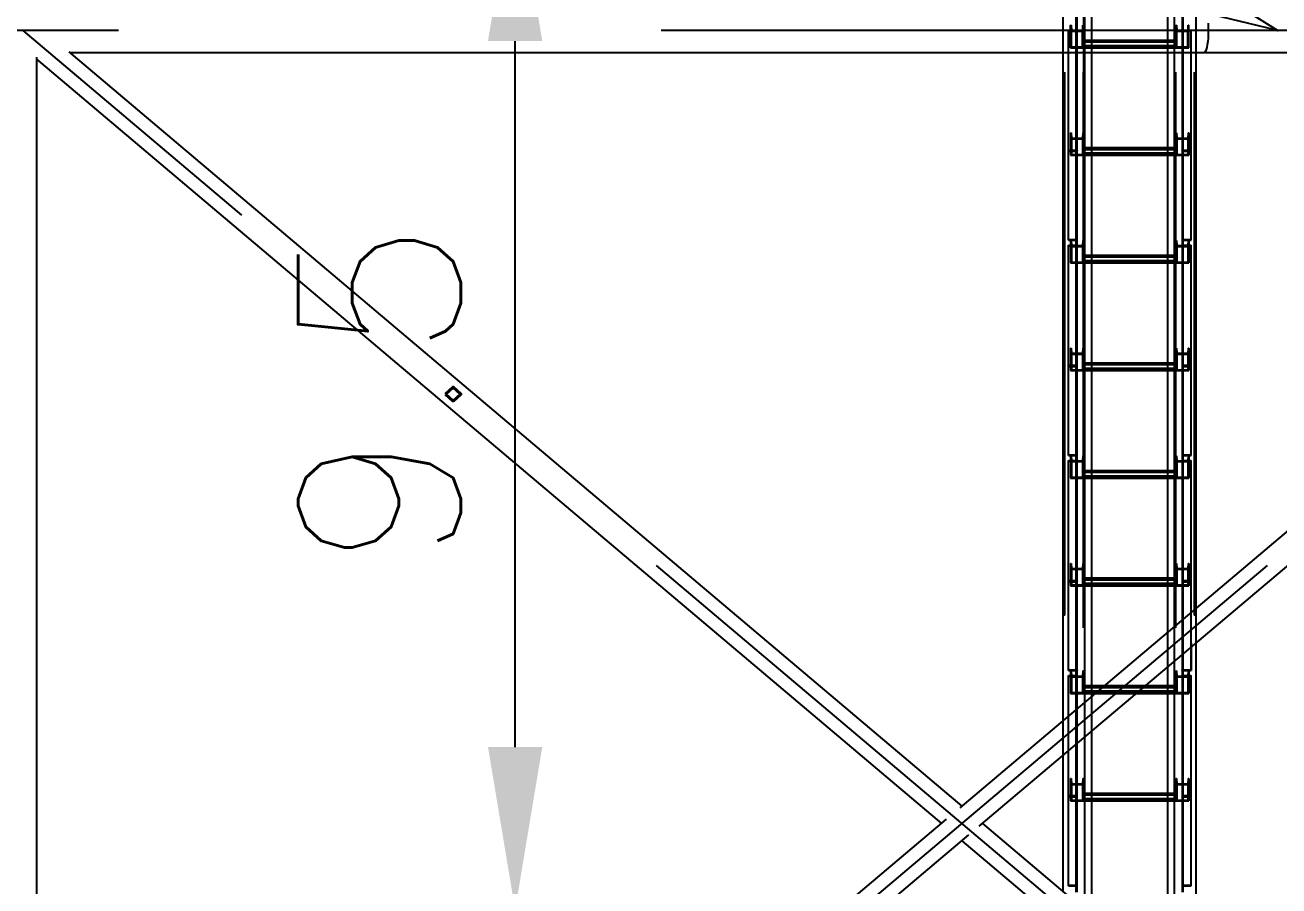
# Model space of a CAD drawing. Header units: millimetres. Extents: x 150209.93 to 150215.05, y 136675.65 to 136679.93.
# Drawn here: x 150213.9636 to 150214.1946, y 136678.9314 to 136679.0899 of the extents above; entities that cross this region are included whole.
import ezdxf

# ---------------------------------------------------------------- set-up
doc = ezdxf.new("R2010")
doc.units = ezdxf.units.MM
doc.header["$LTSCALE"] = 0.25
for name, pattern in [('CENTER', [50.8, 31.75, -6.35, 6.35, -6.35]), ('XKITLINE00', [0]), ('XKITLINE02', [4, 2, -2]), ('XKITLINE03', [6, 3, -1, 1, -1])]:
    doc.linetypes.add(name, pattern=pattern)
doc.styles.add('ROMANS', font='romans.shx')
doc.dimstyles.new('MD300', dxfattribs={"dimtxt": 2.5, "dimasz": 2.5, "dimexe": 1, "dimexo": 1, "dimgap": 0.5, "dimtad": 1, "dimdec": 1, "dimlfac": 50, "dimrnd": 0.5, "dimdsep": 46, "dimtxsty": 'ROMANS', "dimcen": 1, "dimclrd": 146, "dimclre": 146, "dimclrt": 30, "dimadec": 1, "dimazin": 2, "dimtfac": 1, "dimtdec": 1, "dimtmove": 0, "dimatfit": 1, "dimfxl": 1, "dimtolj": 1, "dimtzin": 0, "dimlwd": -1, "dimlwe": -1, "dimarcsym": 0})

# ---------------------------------------------------------------- blocks, each defined once
blk = doc.blocks.new('çatıı')
at = {"color": 8, "linetype": 'CENTER'}
for p, q in [((26040.9, 17470.3), (26329.5, 17290.3)), ((26329.5, 17290.3), (25988.7, 17372.8)), ((26261.4, 17290.3), (24815.9, 17290.3)), ((26903.1, 15830.3), (25173.6, 17290.3)), ((25173.6, 15830.3), (26903.1, 17290.3)), ((27725.5, 17290.3), (26261.4, 17290.3))]:
    blk.add_line(p, q, dxfattribs=at)
at = {"color": 116, "linetype": 'XKITLINE02', "true_color": 0x136734}
for p, q in [((26150.4, 15740.3), (26150.4, 17383)), ((26151.2, 15740.5), (26151.2, 17382.8)), ((26157.9, 15744.4), (26157.9, 17383)), ((26227.9, 15800.2), (26227.9, 17383)), ((26234.5, 15740.5), (26234.5, 17382.8)), ((26235.4, 15740.3), (26235.4, 17383)), ((26132.5, 15751.3), (26132.5, 17377.5)), ((26133.1, 15752), (26133.1, 17378)), ((26143.6, 17289.5), (26143.6, 17377.2)), ((26144.4, 17289.5), (26144.4, 17377.9)), ((26150.3, 15752), (26150.3, 17378)), ((26150.8, 15751.3), (26150.8, 17377.5)), ((26234.9, 15751.3), (26234.9, 17377.5)), ((26235.4, 15752), (26235.4, 17378)), ((26241.4, 17289.5), (26241.4, 17377.9)), ((26252.7, 15752), (26252.7, 17378)), ((26253.2, 15751.3), (26253.2, 17377.5)), ((26227.9, 15742.9), (26227.9, 17366.5)), ((26234.1, 15801.7), (26234.1, 17362.6)), ((26131.7, 15760.8), (26131.7, 17344)), ((26157.9, 15742.9), (26157.9, 17337.7)), ((26150.4, 17329), (26150.4, 15740.3)), ((26151.2, 17328.8), (26151.2, 15740.5)), ((26227.9, 17270), (26227.9, 17320.7)), ((26234.1, 17270), (26234.1, 17319.2)), ((26254.1, 17270), (26254.1, 17314.4)), ((26131.7, 17270), (26131.7, 17310.6)), ((26151.7, 17270), (26151.7, 17310.6)), ((26157.9, 17270), (26157.9, 17310.6)), ((26242.2, 17289.5), (26242.2, 17306.8)), ((26136.4, 17179.7), (26136.4, 17290.7)), ((26136.4, 17290.7), (26143.6, 17290.7)), ((26136.4, 17290.2), (26144.4, 17290.2)), ((26138.4, 17279.9), (26138.4, 17295.1)), ((26138.4, 17295.1), (26139.1, 17295.1)), ((26138.4, 17293.8), (26138.4, 17289.7)), ((26138.4, 17274.5), (26138.4, 17289.7)), ((26138.4, 17289.7), (26150.4, 17289.7)), ((26139.1, 17279.9), (26139.1, 17295.1)), ((26139.1, 17295.1), (26139.4, 17290.4)), ((26139.4, 17275.2), (26139.4, 17290.4)), ((26139.4, 17290.4), (26149.3, 17290.4)), ((26143.6, 17180.2), (26143.6, 17295.2)), ((26143.6, 17295.2), (26144.4, 17295.2)), ((26144.4, 17179.7), (26144.4, 17295.2)), ((26149.7, 17295.1), (26149.3, 17290.4)), ((26149.3, 17275.2), (26149.3, 17290.4)), ((26149.7, 17279.9), (26149.7, 17295.1)), ((26149.7, 17295.1), (26150.4, 17295.1)), ((26150.4, 17279.9), (26150.4, 17295.1)), ((26150.4, 17293.8), (26150.4, 17289.7)), ((26150.4, 17274.5), (26150.4, 17289.7)), ((26235.4, 17286.7), (26235.4, 17295.1)), ((26235.4, 17295.1), (26236, 17295.1)), ((26235.4, 17277.2), (26235.4, 17293.8)), ((26235.4, 17289.7), (26247.4, 17289.7)), ((26236, 17295.1), (26236.4, 17290.4)), ((26236, 17279.9), (26236, 17295.1)), ((26236.4, 17290.4), (26246.3, 17290.4)), ((26236.4, 17275.2), (26236.4, 17290.4)), ((26241.4, 17179.7), (26241.4, 17295.2)), ((26241.4, 17295.2), (26242.2, 17295.2)), ((26241.4, 17290.2), (26249.4, 17290.2)), ((26242.2, 17180.2), (26242.2, 17295.2)), ((26242.2, 17290.7), (26249.4, 17290.7)), ((26246.7, 17295.1), (26246.3, 17290.4)), ((26246.3, 17275.2), (26246.3, 17290.4)), ((26246.7, 17295.1), (26247.4, 17295.1)), ((26246.7, 17279.9), (26246.7, 17295.1)), ((26247.4, 17286.7), (26247.4, 17295.1)), ((26247.4, 17277.2), (26247.4, 17293.8)), ((26249.4, 17179.7), (26249.4, 17290.7)), ((26138.4, 17279.9), (26139.1, 17279.9)), ((26138.4, 17274.5), (26138.4, 17279.9)), ((26139.4, 17275.2), (26139.1, 17279.9)), ((26143.6, 17289.5), (26144.4, 17289.5)), ((26149.3, 17275.2), (26149.7, 17279.9)), ((26149.7, 17279.9), (26150.4, 17279.9)), ((26150.4, 17274.5), (26150.4, 17281.5)), ((26150.4, 17281.5), (26235.4, 17281.5)), ((26150.4, 17281.5), (26235.4, 17281.5)), ((26150.4, 17280), (26235.4, 17280)), ((26150.4, 17279.9), (26235.4, 17279.9)), ((26150.4, 17274.5), (26150.4, 17279.9)), ((26235.4, 17274.5), (26235.4, 17286.7)), ((26235.4, 17274.5), (26235.4, 17281.5)), ((26235.4, 17279.9), (26236, 17279.9)), ((26236.4, 17275.2), (26236, 17279.9)), ((26241.4, 17289.5), (26242.2, 17289.5)), ((26241.4, 17286.7), (26241.4, 17179.7)), ((26246.3, 17275.2), (26246.7, 17279.9)), ((26246.7, 17279.9), (26247.4, 17279.9)), ((26247.4, 17274.5), (26247.4, 17286.7)), ((26138.4, 17274.5), (26150.4, 17274.5)), ((26139.4, 17275.2), (26149.3, 17275.2)), ((26150.4, 17276.6), (26235.4, 17276.6)), ((26150.4, 17276.1), (26235.4, 17276.1)), ((26150.4, 17275.3), (26235.4, 17275.3)), ((26150.4, 17274.5), (26235.4, 17274.5)), ((26235.4, 17274.5), (26247.4, 17274.5)), ((26236.4, 17275.2), (26246.3, 17275.2)), ((26138.4, 17196), (26138.4, 17180.8)), ((26138.4, 17196), (26139.1, 17196)), ((26138.4, 17196), (26138.4, 17190.6)), ((26138.4, 17190.6), (26138.4, 17175.4)), ((26138.4, 17190.6), (26150.4, 17190.6)), ((26139.1, 17196), (26139.1, 17180.8)), ((26139.1, 17196), (26139.4, 17191.3)), ((26139.4, 17191.3), (26139.4, 17176.1)), ((26139.4, 17191.3), (26149.3, 17191.3)), ((26149.7, 17196), (26149.3, 17191.3)), ((26149.3, 17191.3), (26149.3, 17176.1)), ((26149.7, 17196), (26149.7, 17180.8)), ((26149.7, 17196), (26150.4, 17196)), ((26150.4, 17196), (26150.4, 17180.8)), ((26150.4, 17196), (26150.4, 17190.6)), ((26150.4, 17190.6), (26150.4, 17175.4)), ((26235.4, 17196), (26235.4, 17190.6)), ((26235.4, 17196), (26236, 17196)), ((26235.4, 17196), (26235.4, 17180.8)), ((26235.4, 17190.6), (26247.4, 17190.6)), ((26235.4, 17190.6), (26235.4, 17175.4)), ((26236, 17196), (26236.4, 17191.3)), ((26236, 17196), (26236, 17180.8)), ((26236.4, 17191.3), (26246.3, 17191.3)), ((26236.4, 17191.3), (26236.4, 17176.1)), ((26246.7, 17196), (26246.3, 17191.3)), ((26246.3, 17191.3), (26246.3, 17176.1)), ((26246.7, 17196), (26247.4, 17196)), ((26246.7, 17196), (26246.7, 17180.8)), ((26247.4, 17196), (26247.4, 17190.6)), ((26247.4, 17196), (26247.4, 17180.8)), ((26247.4, 17190.6), (26247.4, 17175.4)), ((26136.4, 17180.2), (26143.6, 17180.2)), ((26136.4, 17179.7), (26144.4, 17179.7)), ((26136.4, 17097.2), (26136.4, 17179.7)), ((26136.4, 17179.7), (26144.4, 17179.7)), ((26136.4, 17179.1), (26143.6, 17179.1)), ((26138.4, 17180.8), (26139.1, 17180.8)), ((26138.4, 17180.8), (26138.4, 17175.4)), ((26138.4, 17175.4), (26150.4, 17175.4)), ((26139.1, 17180.8), (26139.4, 17176.1)), ((26139.4, 17176.1), (26149.3, 17176.1)), ((26143.6, 17184.7), (26144.4, 17184.7)), ((26143.6, 17091.3), (26143.6, 17179.1)), ((26144.4, 17091.3), (26144.4, 17179.7)), ((26149.7, 17180.8), (26149.3, 17176.1)), ((26149.7, 17180.8), (26150.4, 17180.8)), ((26150.4, 17175.4), (26150.4, 17182.5)), ((26150.4, 17182.5), (26157.9, 17182.5)), ((26150.4, 17182.4), (26235.4, 17182.4)), ((26150.4, 17180.9), (26235.4, 17180.9)), ((26150.4, 17180.8), (26235.4, 17180.8)), ((26150.4, 17180.8), (26150.4, 17175.4)), ((26150.4, 17177.6), (26235.4, 17177.6)), ((26150.4, 17177), (26157.9, 17177)), ((26150.4, 17176.2), (26235.4, 17176.2)), ((26150.4, 17175.4), (26157.9, 17175.4)), ((26227.9, 17182.5), (26235.4, 17182.5)), ((26227.9, 17177), (26235.4, 17177)), ((26227.9, 17175.4), (26235.4, 17175.4)), ((26235.4, 17175.4), (26235.4, 17182.5)), ((26235.4, 17180.8), (26235.4, 17175.4)), ((26235.4, 17180.8), (26236, 17180.8)), ((26235.4, 17175.4), (26247.4, 17175.4)), ((26236, 17180.8), (26236.4, 17176.1)), ((26236.4, 17176.1), (26246.3, 17176.1)), ((26241.4, 17184.7), (26242.2, 17184.7)), ((26241.4, 17091.3), (26241.4, 17179.7)), ((26241.4, 17179.7), (26249.4, 17179.7)), ((26241.4, 17179.7), (26249.4, 17179.7)), ((26242.2, 17180.2), (26249.4, 17180.2)), ((26242.2, 17091.3), (26242.2, 17179.1)), ((26242.2, 17179.1), (26249.4, 17179.1)), ((26246.7, 17180.8), (26246.3, 17176.1)), ((26246.7, 17180.8), (26247.4, 17180.8)), ((26247.4, 17180.8), (26247.4, 17175.4)), ((26249.4, 17097.2), (26249.4, 17179.7)), ((26143.6, 17173.2), (26144.4, 17173.2)), ((26241.4, 17173.2), (26242.2, 17173.2)), ((26136.4, 17097.8), (26144.4, 17097.8)), ((26136.4, 17097.2), (26143.6, 17097.2)), ((26138.4, 17097), (26138.4, 17081.8)), ((26138.4, 17097), (26139.1, 17097)), ((26138.4, 17097), (26138.4, 17091.5)), ((26139.1, 17097), (26139.1, 17081.8)), ((26139.1, 17097), (26139.4, 17092.2)), ((26143.6, 16982.1), (26143.6, 17097.1)), ((26143.6, 17097.1), (26144.4, 17097.1)), ((26144.4, 16981.6), (26144.4, 17097.1)), ((26149.7, 17097), (26149.3, 17092.2)), ((26149.7, 17097), (26149.7, 17081.8)), ((26149.7, 17097), (26150.4, 17097)), ((26150.4, 17097), (26150.4, 17081.8)), ((26150.4, 17097), (26150.4, 17091.5)), ((26235.4, 17097), (26235.4, 17091.5)), ((26235.4, 17097), (26236, 17097)), ((26235.4, 17097), (26235.4, 17081.8)), ((26236, 17097), (26236.4, 17092.2)), ((26236, 17097), (26236, 17081.8)), ((26241.4, 17097.8), (26249.4, 17097.8)), ((26241.4, 16981.6), (26241.4, 17097.1)), ((26241.4, 17097.1), (26242.2, 17097.1)), ((26242.2, 17097.2), (26249.4, 17097.2)), ((26242.2, 16982.1), (26242.2, 17097.1)), ((26246.7, 17097), (26246.3, 17092.2)), ((26246.7, 17097), (26247.4, 17097)), ((26246.7, 17097), (26246.7, 17081.8)), ((26247.4, 17097), (26247.4, 17091.5)), ((26247.4, 17097), (26247.4, 17081.8)), ((26136.4, 16981.6), (26136.4, 17092.6)), ((26136.4, 17092.6), (26143.6, 17092.6)), ((26136.4, 17092.1), (26144.4, 17092.1)), ((26138.4, 17091.5), (26138.4, 17076.3)), ((26138.4, 17091.5), (26150.4, 17091.5)), ((26138.4, 17081.8), (26139.1, 17081.8)), ((26138.4, 17081.8), (26138.4, 17076.3)), ((26139.1, 17081.8), (26139.4, 17077)), ((26139.4, 17092.2), (26139.4, 17077)), ((26139.4, 17092.2), (26149.3, 17092.2)), ((26143.6, 17091.3), (26144.4, 17091.3)), ((26149.3, 17092.2), (26149.3, 17077)), ((26149.7, 17081.8), (26149.3, 17077)), ((26149.7, 17081.8), (26150.4, 17081.8)), ((26150.4, 17091.5), (26150.4, 17076.3)), ((26150.4, 17076.3), (26150.4, 17083.4)), ((26150.4, 17083.4), (26157.9, 17083.4)), ((26150.4, 17083.3), (26235.4, 17083.3)), ((26150.4, 17081.9), (26235.4, 17081.9)), ((26150.4, 17081.8), (26235.4, 17081.8)), ((26150.4, 17081.8), (26150.4, 17076.3)), ((26227.9, 17083.4), (26235.4, 17083.4)), ((26235.4, 17091.5), (26247.4, 17091.5)), ((26235.4, 17091.5), (26235.4, 17076.3)), ((26235.4, 17076.3), (26235.4, 17083.4)), ((26235.4, 17081.8), (26235.4, 17076.3)), ((26235.4, 17081.8), (26236, 17081.8)), ((26236, 17081.8), (26236.4, 17077)), ((26236.4, 17092.2), (26246.3, 17092.2)), ((26236.4, 17092.2), (26236.4, 17077)), ((26241.4, 17092.1), (26249.4, 17092.1)), ((26241.4, 17091.3), (26242.2, 17091.3)), ((26242.2, 17092.6), (26249.4, 17092.6)), ((26246.3, 17092.2), (26246.3, 17077)), ((26246.7, 17081.8), (26246.3, 17077)), ((26246.7, 17081.8), (26247.4, 17081.8)), ((26247.4, 17091.5), (26247.4, 17076.3)), ((26247.4, 17081.8), (26247.4, 17076.3)), ((26249.4, 16981.6), (26249.4, 17092.6)), ((26138.4, 17076.3), (26150.4, 17076.3)), ((26139.4, 17077), (26149.3, 17077)), ((26150.4, 17078.5), (26235.4, 17078.5)), ((26150.4, 17077.9), (26157.9, 17077.9)), ((26150.4, 17077.2), (26235.4, 17077.2)), ((26150.4, 17076.3), (26157.9, 17076.3)), ((26227.9, 17077.9), (26235.4, 17077.9)), ((26227.9, 17076.3), (26235.4, 17076.3)), ((26235.4, 17076.3), (26247.4, 17076.3)), ((26236.4, 17077), (26246.3, 17077)), ((26138.4, 16997.9), (26138.4, 16982.7)), ((26138.4, 16997.9), (26139.1, 16997.9)), ((26138.4, 16997.9), (26138.4, 16992.4)), ((26138.4, 16992.4), (26138.4, 16977.2)), ((26138.4, 16992.4), (26150.4, 16992.4)), ((26139.1, 16997.9), (26139.1, 16982.7)), ((26139.1, 16997.9), (26139.4, 16993.1)), ((26139.4, 16993.1), (26139.4, 16977.9)), ((26139.4, 16993.1), (26149.3, 16993.1)), ((26149.7, 16997.9), (26149.3, 16993.1)), ((26149.3, 16993.1), (26149.3, 16977.9)), ((26149.7, 16997.9), (26149.7, 16982.7)), ((26149.7, 16997.9), (26150.4, 16997.9)), ((26150.4, 16997.9), (26150.4, 16982.7)), ((26150.4, 16997.9), (26150.4, 16992.4)), ((26150.4, 16992.4), (26150.4, 16977.2)), ((26235.4, 16997.9), (26235.4, 16992.4)), ((26235.4, 16997.9), (26236, 16997.9)), ((26235.4, 16997.9), (26235.4, 16982.7)), ((26235.4, 16992.4), (26247.4, 16992.4)), ((26235.4, 16992.4), (26235.4, 16977.2)), ((26236, 16997.9), (26236.4, 16993.1)), ((26236, 16997.9), (26236, 16982.7)), ((26236.4, 16993.1), (26246.3, 16993.1)), ((26236.4, 16993.1), (26236.4, 16977.9)), ((26246.7, 16997.9), (26246.3, 16993.1)), ((26246.3, 16993.1), (26246.3, 16977.9)), ((26246.7, 16997.9), (26247.4, 16997.9)), ((26246.7, 16997.9), (26246.7, 16982.7)), ((26247.4, 16997.9), (26247.4, 16992.4)), ((26247.4, 16997.9), (26247.4, 16982.7)), ((26247.4, 16992.4), (26247.4, 16977.2)), ((26136.4, 16982.1), (26143.6, 16982.1)), ((26136.4, 16899), (26136.4, 16981.6)), ((26136.4, 16981.6), (26144.4, 16981.6)), ((26136.4, 16981.6), (26144.4, 16981.6)), ((26136.4, 16980.9), (26143.6, 16980.9)), ((26138.4, 16982.7), (26139.1, 16982.7)), ((26138.4, 16982.7), (26138.4, 16977.2)), ((26139.1, 16982.7), (26139.4, 16977.9)), ((26139.4, 16977.9), (26149.3, 16977.9)), ((26143.6, 16986.6), (26144.4, 16986.6)), ((26143.6, 16893.2), (26143.6, 16980.9)), ((26144.4, 16893.2), (26144.4, 16981.6)), ((26149.7, 16982.7), (26149.3, 16977.9)), ((26149.7, 16982.7), (26150.4, 16982.7)), ((26150.4, 16977.2), (26150.4, 16984.3)), ((26150.4, 16984.3), (26157.9, 16984.3)), ((26150.4, 16984.2), (26235.4, 16984.2)), ((26150.4, 16982.8), (26235.4, 16982.8)), ((26150.4, 16982.7), (26150.4, 16977.2)), ((26150.4, 16982.7), (26235.4, 16982.7)), ((26150.4, 16979.4), (26235.4, 16979.4)), ((26150.4, 16978.9), (26157.9, 16978.9)), ((26150.4, 16978.1), (26235.4, 16978.1)), ((26227.9, 16984.3), (26235.4, 16984.3)), ((26227.9, 16978.9), (26235.4, 16978.9)), ((26235.4, 16977.2), (26235.4, 16984.3)), ((26235.4, 16982.7), (26235.4, 16977.2)), ((26235.4, 16982.7), (26236, 16982.7)), ((26236, 16982.7), (26236.4, 16977.9)), ((26236.4, 16977.9), (26246.3, 16977.9)), ((26241.4, 16986.6), (26242.2, 16986.6)), ((26241.4, 16893.2), (26241.4, 16981.6)), ((26241.4, 16981.6), (26249.4, 16981.6)), ((26241.4, 16981.6), (26249.4, 16981.6)), ((26242.2, 16982.1), (26249.4, 16982.1)), ((26242.2, 16893.2), (26242.2, 16980.9)), ((26242.2, 16980.9), (26249.4, 16980.9)), ((26246.7, 16982.7), (26246.3, 16977.9)), ((26246.7, 16982.7), (26247.4, 16982.7)), ((26247.4, 16982.7), (26247.4, 16977.2)), ((26249.4, 16899), (26249.4, 16981.6)), ((26138.4, 16977.2), (26150.4, 16977.2)), ((26143.6, 16975.1), (26144.4, 16975.1)), ((26150.4, 16977.2), (26157.9, 16977.2)), ((26227.9, 16977.2), (26235.4, 16977.2)), ((26235.4, 16977.2), (26247.4, 16977.2)), ((26241.4, 16975.1), (26242.2, 16975.1)), ((26136.4, 16899.7), (26144.4, 16899.7)), ((26136.4, 16899), (26143.6, 16899)), ((26138.4, 16898.8), (26138.4, 16883.6)), ((26138.4, 16898.8), (26139.1, 16898.8)), ((26138.4, 16898.8), (26138.4, 16893.4)), ((26139.1, 16898.8), (26139.1, 16883.6)), ((26139.1, 16898.8), (26139.4, 16894)), ((26143.6, 16783.9), (26143.6, 16898.9)), ((26143.6, 16898.9), (26144.4, 16898.9)), ((26144.4, 16783.4), (26144.4, 16898.9)), ((26149.7, 16898.8), (26149.3, 16894)), ((26149.7, 16898.8), (26149.7, 16883.6)), ((26149.7, 16898.8), (26150.4, 16898.8)), ((26150.4, 16898.8), (26150.4, 16883.6)), ((26150.4, 16898.8), (26150.4, 16893.4)), ((26235.4, 16898.8), (26235.4, 16893.4)), ((26235.4, 16898.8), (26236, 16898.8)), ((26235.4, 16898.8), (26235.4, 16883.6)), ((26236, 16898.8), (26236.4, 16894)), ((26236, 16898.8), (26236, 16883.6)), ((26241.4, 16899.7), (26249.4, 16899.7)), ((26241.4, 16783.4), (26241.4, 16898.9)), ((26241.4, 16898.9), (26242.2, 16898.9)), ((26242.2, 16899), (26249.4, 16899)), ((26242.2, 16783.9), (26242.2, 16898.9)), ((26246.7, 16898.8), (26246.3, 16894)), ((26246.7, 16898.8), (26247.4, 16898.8)), ((26246.7, 16898.8), (26246.7, 16883.6)), ((26247.4, 16898.8), (26247.4, 16893.4)), ((26247.4, 16898.8), (26247.4, 16883.6)), ((26136.4, 16783.4), (26136.4, 16894.4)), ((26136.4, 16894.4), (26143.6, 16894.4)), ((26136.4, 16893.9), (26144.4, 16893.9)), ((26138.4, 16893.4), (26138.4, 16878.2)), ((26138.4, 16893.4), (26150.4, 16893.4)), ((26139.4, 16894), (26139.4, 16878.9)), ((26139.4, 16894), (26149.3, 16894)), ((26143.6, 16893.2), (26144.4, 16893.2)), ((26149.3, 16894), (26149.3, 16878.9)), ((26150.4, 16893.4), (26150.4, 16878.2)), ((26235.4, 16893.4), (26247.4, 16893.4)), ((26235.4, 16893.4), (26235.4, 16878.2)), ((26236.4, 16894), (26246.3, 16894)), ((26236.4, 16894), (26236.4, 16878.9)), ((26241.4, 16893.9), (26249.4, 16893.9)), ((26241.4, 16893.2), (26242.2, 16893.2)), ((26242.2, 16894.4), (26249.4, 16894.4)), ((26246.3, 16894), (26246.3, 16878.9)), ((26247.4, 16893.4), (26247.4, 16878.2)), ((26249.4, 16783.4), (26249.4, 16894.4)), ((26138.4, 16883.6), (26139.1, 16883.6)), ((26138.4, 16883.6), (26138.4, 16878.2)), ((26138.4, 16878.2), (26150.4, 16878.2)), ((26139.1, 16883.6), (26139.4, 16878.9)), ((26139.4, 16878.9), (26149.3, 16878.9)), ((26149.7, 16883.6), (26149.3, 16878.9)), ((26149.7, 16883.6), (26150.4, 16883.6)), ((26150.4, 16878.2), (26150.4, 16885.2)), ((26150.4, 16885.2), (26157.9, 16885.2)), ((26150.4, 16885.1), (26235.4, 16885.1)), ((26150.4, 16883.7), (26235.4, 16883.7)), ((26150.4, 16883.6), (26150.4, 16878.2)), ((26150.4, 16883.6), (26235.4, 16883.6)), ((26150.4, 16880.3), (26235.4, 16880.3)), ((26150.4, 16879.8), (26157.9, 16879.8)), ((26150.4, 16879), (26235.4, 16879)), ((26150.4, 16878.2), (26157.9, 16878.2)), ((26227.9, 16885.2), (26235.4, 16885.2)), ((26227.9, 16879.8), (26235.4, 16879.8)), ((26227.9, 16878.2), (26235.4, 16878.2)), ((26235.4, 16878.2), (26235.4, 16885.2)), ((26235.4, 16883.6), (26235.4, 16878.2)), ((26235.4, 16883.6), (26236, 16883.6)), ((26235.4, 16878.2), (26247.4, 16878.2)), ((26236, 16883.6), (26236.4, 16878.9)), ((26236.4, 16878.9), (26246.3, 16878.9)), ((26246.7, 16883.6), (26246.3, 16878.9)), ((26246.7, 16883.6), (26247.4, 16883.6)), ((26247.4, 16883.6), (26247.4, 16878.2)), ((26138.4, 16799.7), (26138.4, 16784.5)), ((26138.4, 16799.7), (26139.1, 16799.7)), ((26138.4, 16799.7), (26138.4, 16794.3)), ((26138.4, 16794.3), (26138.4, 16779.1)), ((26138.4, 16794.3), (26150.4, 16794.3)), ((26139.1, 16799.7), (26139.1, 16784.5)), ((26139.1, 16799.7), (26139.4, 16795)), ((26139.4, 16795), (26139.4, 16779.8)), ((26139.4, 16795), (26149.3, 16795)), ((26149.7, 16799.7), (26149.3, 16795)), ((26149.3, 16795), (26149.3, 16779.8)), ((26149.7, 16799.7), (26149.7, 16784.5)), ((26149.7, 16799.7), (26150.4, 16799.7)), ((26150.4, 16799.7), (26150.4, 16784.5)), ((26150.4, 16799.7), (26150.4, 16794.3)), ((26150.4, 16794.3), (26150.4, 16779.1)), ((26235.4, 16799.7), (26235.4, 16794.3)), ((26235.4, 16799.7), (26236, 16799.7)), ((26235.4, 16799.7), (26235.4, 16784.5)), ((26235.4, 16794.3), (26247.4, 16794.3)), ((26235.4, 16794.3), (26235.4, 16779.1)), ((26236, 16799.7), (26236.4, 16795)), ((26236, 16799.7), (26236, 16784.5)), ((26236.4, 16795), (26246.3, 16795)), ((26236.4, 16795), (26236.4, 16779.8)), ((26246.7, 16799.7), (26246.3, 16795)), ((26246.3, 16795), (26246.3, 16779.8)), ((26246.7, 16799.7), (26247.4, 16799.7)), ((26246.7, 16799.7), (26246.7, 16784.5)), ((26247.4, 16799.7), (26247.4, 16794.3)), ((26247.4, 16799.7), (26247.4, 16784.5)), ((26247.4, 16794.3), (26247.4, 16779.1)), ((26136.4, 16783.9), (26143.6, 16783.9)), ((26136.4, 16783.4), (26144.4, 16783.4)), ((26136.4, 16700.9), (26136.4, 16783.4)), ((26136.4, 16783.4), (26144.4, 16783.4)), ((26136.4, 16782.8), (26143.6, 16782.8)), ((26138.4, 16784.5), (26139.1, 16784.5)), ((26138.4, 16784.5), (26138.4, 16779.1)), ((26139.1, 16784.5), (26139.4, 16779.8)), ((26143.6, 16788.4), (26144.4, 16788.4)), ((26143.6, 16695), (26143.6, 16782.8)), ((26144.4, 16695), (26144.4, 16783.4)), ((26149.7, 16784.5), (26149.3, 16779.8)), ((26149.7, 16784.5), (26150.4, 16784.5)), ((26150.4, 16779.1), (26150.4, 16786.2)), ((26150.4, 16786.2), (26157.9, 16786.2)), ((26150.4, 16786.1), (26235.4, 16786.1)), ((26150.4, 16784.6), (26235.4, 16784.6)), ((26150.4, 16784.5), (26150.4, 16779.1)), ((26150.4, 16784.5), (26235.4, 16784.5)), ((26227.9, 16786.2), (26235.4, 16786.2)), ((26235.4, 16779.1), (26235.4, 16786.2)), ((26235.4, 16784.5), (26235.4, 16779.1)), ((26235.4, 16784.5), (26236, 16784.5)), ((26236, 16784.5), (26236.4, 16779.8)), ((26241.4, 16788.4), (26242.2, 16788.4)), ((26241.4, 16783.4), (26249.4, 16783.4)), ((26241.4, 16719.8), (26241.4, 16783.4)), ((26241.4, 16783.4), (26249.4, 16783.4)), ((26242.2, 16783.9), (26249.4, 16783.9)), ((26242.2, 16698.3), (26242.2, 16782.8)), ((26242.2, 16782.8), (26249.4, 16782.8)), ((26246.7, 16784.5), (26246.3, 16779.8)), ((26246.7, 16784.5), (26247.4, 16784.5)), ((26247.4, 16784.5), (26247.4, 16779.1)), ((26249.4, 16700.9), (26249.4, 16783.4)), ((26138.4, 16779.1), (26150.4, 16779.1)), ((26139.4, 16779.8), (26149.3, 16779.8)), ((26143.6, 16776.9), (26144.4, 16776.9)), ((26150.4, 16781.3), (26235.4, 16781.3)), ((26150.4, 16780.7), (26157.9, 16780.7)), ((26150.4, 16779.9), (26235.4, 16779.9)), ((26150.4, 16779.1), (26157.9, 16779.1)), ((26227.9, 16780.7), (26235.4, 16780.7)), ((26227.9, 16779.1), (26235.4, 16779.1)), ((26235.4, 16779.1), (26247.4, 16779.1)), ((26236.4, 16779.8), (26246.3, 16779.8)), ((26241.4, 16776.9), (26242.2, 16776.9)), ((26254.1, 16726.5), (26254.1, 16758.3)), ((26227.9, 16704.4), (26227.9, 16736.2)), ((26234.1, 16709.6), (26234.1, 16741.5)), ((26249.4, 16726.5), (26249.4, 16700.9)), ((26241.4, 16695), (26241.4, 16719.8)), ((26242.2, 16695), (26242.2, 16720.4)), ((26136.4, 16701.5), (26144.4, 16701.5)), ((26136.4, 16700.9), (26143.6, 16700.9)), ((26138.4, 16700.7), (26138.4, 16685.5)), ((26138.4, 16700.7), (26139.1, 16700.7)), ((26138.4, 16700.7), (26138.4, 16695.2)), ((26139.1, 16700.7), (26139.1, 16685.5)), ((26139.1, 16700.7), (26139.4, 16695.9)), ((26143.6, 16585.8), (26143.6, 16700.8)), ((26143.6, 16700.8), (26144.4, 16700.8)), ((26144.4, 16585.3), (26144.4, 16700.8)), ((26149.7, 16700.7), (26149.3, 16695.9)), ((26149.7, 16700.7), (26149.7, 16685.5)), ((26149.7, 16700.7), (26150.4, 16700.7)), ((26150.4, 16700.7), (26150.4, 16685.5)), ((26150.4, 16700.7), (26150.4, 16695.2)), ((26235.4, 16700.7), (26235.4, 16695.2)), ((26235.4, 16700.7), (26236, 16700.7)), ((26235.4, 16700.7), (26235.4, 16685.5)), ((26236, 16700.7), (26236.4, 16695.9)), ((26236, 16700.7), (26236, 16685.5)), ((26241.4, 16701.5), (26249.4, 16701.5)), ((26241.4, 16585.3), (26241.4, 16700.8)), ((26241.4, 16700.8), (26242.2, 16700.8)), ((26242.2, 16700.9), (26249.4, 16700.9)), ((26242.2, 16585.8), (26242.2, 16700.8)), ((26246.7, 16700.7), (26246.3, 16695.9)), ((26246.7, 16700.7), (26247.4, 16700.7)), ((26246.7, 16700.7), (26246.7, 16685.5)), ((26247.4, 16700.7), (26247.4, 16695.2)), ((26247.4, 16700.7), (26247.4, 16685.5)), ((26136.4, 16585.3), (26136.4, 16696.3)), ((26136.4, 16696.3), (26143.6, 16696.3)), ((26136.4, 16695.8), (26144.4, 16695.8)), ((26138.4, 16695.2), (26138.4, 16680)), ((26138.4, 16695.2), (26150.4, 16695.2)), ((26139.4, 16695.9), (26139.4, 16680.7)), ((26139.4, 16695.9), (26149.3, 16695.9)), ((26143.6, 16695), (26144.4, 16695)), ((26149.3, 16695.9), (26149.3, 16680.7)), ((26150.4, 16695.2), (26150.4, 16680)), ((26235.4, 16695.2), (26247.4, 16695.2)), ((26235.4, 16695.2), (26235.4, 16680)), ((26236.4, 16695.9), (26246.3, 16695.9)), ((26236.4, 16695.9), (26236.4, 16680.7)), ((26241.4, 16695.8), (26249.4, 16695.8)), ((26241.4, 16695), (26242.2, 16695)), ((26242.2, 16696.3), (26249.4, 16696.3)), ((26246.3, 16695.9), (26246.3, 16680.7)), ((26247.4, 16695.2), (26247.4, 16680)), ((26249.4, 16585.3), (26249.4, 16696.3)), ((26138.4, 16685.5), (26139.1, 16685.5)), ((26138.4, 16685.5), (26138.4, 16680)), ((26138.4, 16680), (26150.4, 16680)), ((26139.1, 16685.5), (26139.4, 16680.7)), ((26139.4, 16680.7), (26149.3, 16680.7)), ((26149.7, 16685.5), (26149.3, 16680.7)), ((26149.7, 16685.5), (26150.4, 16685.5)), ((26150.4, 16680), (26150.4, 16687.1)), ((26150.4, 16687.1), (26157.9, 16687.1)), ((26150.4, 16687), (26235.4, 16687)), ((26150.4, 16685.6), (26235.4, 16685.6)), ((26150.4, 16685.5), (26150.4, 16680)), ((26150.4, 16685.5), (26235.4, 16685.5)), ((26150.4, 16682.2), (26235.4, 16682.2)), ((26150.4, 16681.6), (26157.9, 16681.6)), ((26150.4, 16680.8), (26235.4, 16680.8)), ((26150.4, 16680), (26157.9, 16680)), ((26161.3, 16680), (26199, 16680)), ((26163.2, 16681.6), (26201, 16681.6)), ((26169.7, 16687.1), (26207.4, 16687.1)), ((26227.9, 16687.1), (26235.4, 16687.1)), ((26227.9, 16681.6), (26235.4, 16681.6)), ((26227.9, 16680), (26235.4, 16680)), ((26235.4, 16680), (26235.4, 16687.1)), ((26235.4, 16685.5), (26235.4, 16680)), ((26235.4, 16685.5), (26236, 16685.5)), ((26235.4, 16680), (26247.4, 16680)), ((26236, 16685.5), (26236.4, 16680.7)), ((26236.4, 16680.7), (26246.3, 16680.7)), ((26246.7, 16685.5), (26246.3, 16680.7)), ((26246.7, 16685.5), (26247.4, 16685.5)), ((26247.4, 16685.5), (26247.4, 16680)), ((26151.7, 16640), (26151.7, 16671.9)), ((26157.9, 16645.3), (26157.9, 16677.1)), ((26131.7, 16623.1), (26131.7, 16655)), ((26138.4, 16601.6), (26138.4, 16586.4)), ((26138.4, 16601.6), (26139.1, 16601.6)), ((26138.4, 16601.6), (26138.4, 16596.1)), ((26139.1, 16601.6), (26139.1, 16586.4)), ((26139.1, 16601.6), (26139.4, 16596.8)), ((26139.4, 16596.8), (26139.4, 16581.6)), ((26139.4, 16596.8), (26149.3, 16596.8)), ((26149.7, 16601.6), (26149.3, 16596.8)), ((26149.3, 16596.8), (26149.3, 16581.6)), ((26149.7, 16601.6), (26149.7, 16586.4)), ((26149.7, 16601.6), (26150.4, 16601.6)), ((26150.4, 16601.6), (26150.4, 16586.4)), ((26150.4, 16601.6), (26150.4, 16596.1)), ((26235.4, 16601.6), (26235.4, 16596.1)), ((26235.4, 16601.6), (26236, 16601.6)), ((26235.4, 16601.6), (26235.4, 16586.4)), ((26236, 16601.6), (26236.4, 16596.8)), ((26236, 16601.6), (26236, 16586.4)), ((26236.4, 16596.8), (26246.3, 16596.8)), ((26236.4, 16596.8), (26236.4, 16581.6)), ((26246.7, 16601.6), (26246.3, 16596.8)), ((26246.3, 16596.8), (26246.3, 16581.6)), ((26246.7, 16601.6), (26247.4, 16601.6)), ((26246.7, 16601.6), (26246.7, 16586.4)), ((26247.4, 16601.6), (26247.4, 16596.1)), ((26247.4, 16601.6), (26247.4, 16586.4)), ((26136.4, 16585.8), (26143.6, 16585.8)), ((26136.4, 16502.7), (26136.4, 16585.3)), ((26136.4, 16585.3), (26144.4, 16585.3)), ((26136.4, 16585.3), (26144.4, 16585.3)), ((26138.4, 16596.1), (26138.4, 16580.9)), ((26138.4, 16596.1), (26150.4, 16596.1)), ((26138.4, 16586.4), (26139.1, 16586.4)), ((26138.4, 16586.4), (26138.4, 16580.9)), ((26139.1, 16586.4), (26139.4, 16581.6)), ((26143.6, 16590.3), (26144.4, 16590.3)), ((26144.4, 16496.9), (26144.4, 16585.3)), ((26149.7, 16586.4), (26149.3, 16581.6)), ((26149.7, 16586.4), (26150.4, 16586.4)), ((26150.4, 16596.1), (26150.4, 16580.9)), ((26150.4, 16580.9), (26150.4, 16588)), ((26150.4, 16588), (26157.9, 16588)), ((26150.4, 16587.9), (26235.4, 16587.9)), ((26150.4, 16586.5), (26235.4, 16586.5)), ((26150.4, 16586.4), (26150.4, 16580.9)), ((26150.4, 16586.4), (26235.4, 16586.4)), ((26227.9, 16588), (26235.4, 16588)), ((26235.4, 16596.1), (26247.4, 16596.1)), ((26235.4, 16596.1), (26235.4, 16580.9)), ((26235.4, 16580.9), (26235.4, 16588)), ((26235.4, 16586.4), (26235.4, 16580.9)), ((26235.4, 16586.4), (26236, 16586.4)), ((26236, 16586.4), (26236.4, 16581.6)), ((26241.4, 16590.3), (26242.2, 16590.3)), ((26241.4, 16496.9), (26241.4, 16585.3)), ((26241.4, 16585.3), (26249.4, 16585.3)), ((26241.4, 16585.3), (26249.4, 16585.3)), ((26242.2, 16585.8), (26249.4, 16585.8)), ((26246.7, 16586.4), (26246.3, 16581.6)), ((26246.7, 16586.4), (26247.4, 16586.4)), ((26247.4, 16596.1), (26247.4, 16580.9)), ((26247.4, 16586.4), (26247.4, 16580.9)), ((26249.4, 16502.7), (26249.4, 16585.3)), ((26136.4, 16584.6), (26143.6, 16584.6)), ((26138.4, 16580.9), (26150.4, 16580.9)), ((26139.4, 16581.6), (26149.3, 16581.6)), ((26143.6, 16496.9), (26143.6, 16584.6)), ((26143.6, 16578.8), (26144.4, 16578.8)), ((26150.4, 16583.1), (26235.4, 16583.1)), ((26150.4, 16582.6), (26157.9, 16582.6)), ((26150.4, 16581.8), (26235.4, 16581.8)), ((26150.4, 16580.9), (26157.9, 16580.9)), ((26227.9, 16582.6), (26235.4, 16582.6)), ((26227.9, 16580.9), (26235.4, 16580.9)), ((26235.4, 16580.9), (26247.4, 16580.9)), ((26236.4, 16581.6), (26246.3, 16581.6)), ((26241.4, 16578.8), (26242.2, 16578.8)), ((26242.2, 16496.9), (26242.2, 16584.6)), ((26242.2, 16584.6), (26249.4, 16584.6)), ((26136.4, 16503.4), (26144.4, 16503.4)), ((26136.4, 16502.7), (26143.6, 16502.7)), ((26241.4, 16503.4), (26249.4, 16503.4)), ((26242.2, 16502.7), (26249.4, 16502.7))]:
    blk.add_line(p, q, dxfattribs=at)
at = {"color": 1, "linetype": 'XKITLINE03'}
for p, q in [((26241.4, 15747.9), (26241.4, 17391.5)), ((26150.4, 17380.3), (26150.4, 15740.3)), ((26235.4, 15740.3), (26235.4, 17380.3)), ((26144.4, 17179.7), (26144.4, 17290.2)), ((26150.4, 17274.5), (26150.4, 17289.7)), ((26235.4, 17289.7), (26235.4, 17274.5)), ((26241.4, 17290.2), (26241.4, 17179.7)), ((26150.4, 17276.1), (26235.4, 17276.1)), ((26150.4, 17175.4), (26150.4, 17190.6)), ((26235.4, 17190.6), (26235.4, 17175.4)), ((26144.4, 17097.8), (26144.4, 17179.7)), ((26150.4, 17177), (26235.4, 17177)), ((26241.4, 17179.7), (26241.4, 17097.8)), ((26144.4, 16981.6), (26144.4, 17092.1)), ((26150.4, 17076.3), (26150.4, 17091.5)), ((26235.4, 17091.5), (26235.4, 17076.3)), ((26241.4, 17092.1), (26241.4, 16981.6)), ((26150.4, 17077.9), (26235.4, 17077.9)), ((26150.4, 16977.2), (26150.4, 16992.4)), ((26235.4, 16992.4), (26235.4, 16977.2)), ((26144.4, 16899.7), (26144.4, 16981.6)), ((26150.4, 16978.9), (26235.4, 16978.9)), ((26241.4, 16981.6), (26241.4, 16899.7)), ((26144.4, 16783.4), (26144.4, 16893.9)), ((26150.4, 16878.2), (26150.4, 16893.4)), ((26235.4, 16893.4), (26235.4, 16878.2)), ((26241.4, 16893.9), (26241.4, 16783.4)), ((26150.4, 16879.8), (26235.4, 16879.8)), ((26150.4, 16779.1), (26150.4, 16794.3)), ((26235.4, 16794.3), (26235.4, 16779.1)), ((26144.4, 16701.5), (26144.4, 16783.4)), ((26241.4, 16783.4), (26241.4, 16701.5)), ((26150.4, 16780.7), (26235.4, 16780.7)), ((26144.4, 16585.3), (26144.4, 16695.8)), ((26150.4, 16680), (26150.4, 16695.2)), ((26235.4, 16695.2), (26235.4, 16680)), ((26241.4, 16695.8), (26241.4, 16585.3)), ((26150.4, 16681.6), (26235.4, 16681.6)), ((26144.4, 16503.4), (26144.4, 16585.3)), ((26150.4, 16580.9), (26150.4, 16596.1)), ((26235.4, 16596.1), (26235.4, 16580.9)), ((26241.4, 16585.3), (26241.4, 16503.4)), ((26150.4, 16582.6), (26235.4, 16582.6))]:
    blk.add_line(p, q, dxfattribs=at)
at = {"color": 8, "linetype": 'XKITLINE00'}
for p, q in [((26265.1, 17297.2), (26265.3, 17293.8)), ((26265.3, 17293.8), (26265.3, 17290.3)), ((26265.3, 17290.3), (26265.3, 17286.7)), ((26264.8, 17280.1), (26264.4, 17277.2)), ((26265.1, 17283.3), (26264.8, 17280.1)), ((26265.3, 17286.7), (26265.1, 17283.3)), ((25215.7, 17270.7), (26038.3, 16576.2)), ((25216.5, 17270), (26261.4, 17270)), ((26036.6, 16574.7), (26860.2, 17270.1)), ((26261.4, 17270), (26262, 17270.3)), ((26261.4, 17270), (26262, 17270.3)), ((26261.4, 17270), (26860.1, 17270)), ((26262.7, 17271.2), (26262, 17270.3)), ((26262.7, 17271.2), (26262, 17270.3)), ((26263.3, 17272.7), (26262.7, 17271.2)), ((26263.3, 17272.7), (26262.7, 17271.2)), ((26263.9, 17274.7), (26263.3, 17272.7)), ((26264.4, 17277.2), (26263.9, 17274.7)), ((25185.8, 17265.7), (25185.8, 15856.1)), ((25185.8, 17264), (26019.4, 16560.3)), ((26054.2, 16557.7), (26891.3, 17264.4)), ((25185.8, 15856.5), (26024.1, 16564.2)), ((26057.2, 16560.3), (26892, 15855.6)), ((25216.5, 15850.6), (26044.8, 16549.8)), ((26038.3, 16544.3), (26860.1, 15850.6))]:
    blk.add_line(p, q, dxfattribs=at)
at = {"color": 7, "linetype": 'XKITLINE00'}
for p, q in [((26131.7, 16655), (26131.7, 17270)), ((26151.7, 16671.9), (26151.7, 17270)), ((26157.9, 16677.1), (26157.9, 17270)), ((26227.9, 16736.2), (26227.9, 17270)), ((26234.1, 16741.5), (26234.1, 17270)), ((26254.1, 16758.3), (26254.1, 17270)), ((26157.9, 17182.5), (26227.9, 17182.5)), ((26157.9, 17177), (26227.9, 17177)), ((26157.9, 17175.4), (26227.9, 17175.4)), ((26157.9, 17083.4), (26227.9, 17083.4)), ((26157.9, 17077.9), (26227.9, 17077.9)), ((26157.9, 17076.3), (26227.9, 17076.3)), ((26157.9, 16984.3), (26227.9, 16984.3)), ((26157.9, 16978.9), (26227.9, 16978.9)), ((26157.9, 16977.2), (26227.9, 16977.2)), ((26157.9, 16885.2), (26227.9, 16885.2)), ((26157.9, 16879.8), (26227.9, 16879.8)), ((26157.9, 16878.2), (26227.9, 16878.2)), ((26157.9, 16786.2), (26227.9, 16786.2)), ((26157.9, 16780.7), (26227.9, 16780.7)), ((26157.9, 16779.1), (26227.9, 16779.1)), ((26254.1, 16394.1), (26254.1, 16726.5)), ((26227.9, 16416.2), (26227.9, 16704.4)), ((26234.1, 16411), (26234.1, 16709.6)), ((26157.9, 16687.1), (26169.7, 16687.1)), ((26157.9, 16681.6), (26163.2, 16681.6)), ((26157.9, 16680), (26161.3, 16680)), ((26199, 16680), (26227.9, 16680)), ((26201, 16681.6), (26227.9, 16681.6)), ((26207.4, 16687.1), (26227.9, 16687.1)), ((26157.9, 16475.3), (26157.9, 16645.3)), ((26151.7, 16480.5), (26151.7, 16640)), ((26131.7, 16497.4), (26131.7, 16623.1)), ((26157.9, 16588), (26227.9, 16588)), ((26157.9, 16582.6), (26227.9, 16582.6)), ((26157.9, 16580.9), (26227.9, 16580.9))]:
    blk.add_line(p, q, dxfattribs=at)
at = {"color": 1, "linetype": 'XKITLINE00'}
for centre in [(26144.4, 17290.2), (26150.4, 17289.7), (26235.4, 17289.7), (26241.4, 17290.2), (26150.4, 17276.1), (26150.4, 17274.5), (26235.4, 17276.1), (26235.4, 17274.5), (26150.4, 17190.6), (26235.4, 17190.6), (26144.4, 17179.7), (26144.4, 17179.7), (26150.4, 17177), (26150.4, 17175.4), (26235.4, 17177), (26235.4, 17175.4), (26241.4, 17179.7), (26241.4, 17179.7), (26144.4, 17097.8), (26241.4, 17097.8), (26144.4, 17092.1), (26150.4, 17091.5), (26235.4, 17091.5), (26241.4, 17092.1), (26150.4, 17077.9), (26150.4, 17076.3), (26235.4, 17077.9), (26235.4, 17076.3), (26150.4, 16992.4), (26235.4, 16992.4), (26144.4, 16981.6), (26144.4, 16981.6), (26150.4, 16978.9), (26235.4, 16978.9), (26241.4, 16981.6), (26241.4, 16981.6), (26150.4, 16977.2), (26235.4, 16977.2), (26144.4, 16899.7), (26241.4, 16899.7), (26144.4, 16893.9), (26150.4, 16893.4), (26235.4, 16893.4), (26241.4, 16893.9), (26150.4, 16879.8), (26150.4, 16878.2), (26235.4, 16879.8), (26235.4, 16878.2), (26150.4, 16794.3), (26235.4, 16794.3), (26144.4, 16783.4), (26144.4, 16783.4), (26241.4, 16783.4), (26241.4, 16783.4), (26150.4, 16780.7), (26150.4, 16779.1), (26235.4, 16780.7), (26235.4, 16779.1), (26144.4, 16701.5), (26241.4, 16701.5), (26144.4, 16695.8), (26150.4, 16695.2), (26235.4, 16695.2), (26241.4, 16695.8), (26150.4, 16681.6), (26150.4, 16680), (26235.4, 16681.6), (26235.4, 16680), (26144.4, 16585.3), (26144.4, 16585.3), (26150.4, 16596.1), (26235.4, 16596.1), (26241.4, 16585.3), (26241.4, 16585.3), (26150.4, 16582.6), (26150.4, 16580.9), (26235.4, 16582.6), (26235.4, 16580.9), (26144.4, 16503.4), (26241.4, 16503.4)]:
    blk.add_circle(centre, 0.05, dxfattribs=at)
at = {"color": 8, "linetype": 'XKITLINE00'}
for centre in [(26261.4, 17290.3), (26261.4, 17290.3), (26329.5, 17290.3), (26329.5, 17290.3)]:
    blk.add_circle(centre, 0.05, dxfattribs=at)
blk = doc.blocks.new('*D10')
at = {"color": 146, "transparency": 16777216}
for p, q in [((150215.05387, 136679.117), (150215.05387, 136679.117)), ((150214.05387, 136678.95698), (150214.05387, 136679.087)), ((150215.05387, 136678.92698), (150215.05387, 136678.92698))]:
    blk.add_line(p, q, dxfattribs=at)
for points in [[(150214.04887, 136679.087), (150214.05887, 136679.087), (150214.05387, 136679.117)], [(150214.04887, 136678.95698), (150214.05887, 136678.95698), (150214.05387, 136678.92698)]]:
    blk.add_solid(points, dxfattribs=at)
at = {"layer": 'DEFPOINTS', "color": 0, "transparency": 16777216}
for p in [(150214.05387, 136679.117), (150214.05387, 136679.117), (150214.05387, 136678.92698)]:
    blk.add_point(p, dxfattribs=at)
at = {"color": 30, "transparency": 16777216, "insert": (150214.02887, 136679.02199), "char_height": 0.03, "attachment_point": 5, "rotation": 90, "style": 'ROMANS'}
blk.add_mtext('\\A1;9.5', dxfattribs=at)

msp = doc.modelspace()

# ---------------------------------------------------------------- block references
at = {"xscale": 0.0002000170049888334, "yscale": 0.0002000170049888334, "zscale": 0.0002000170049888334}
msp.add_blockref('çatıı', (150208.92807, 136675.63059), dxfattribs=at)

# ---------------------------------------------------------------- dimensions: what is measured, and where the dimension line sits
dim = msp.add_aligned_dim(p1=(150214.05387, 136678.92698), p2=(150214.05387, 136679.117), distance=0, dimstyle='MD300', override={"dimtxt": 0.03, "dimasz": 0.03, "dimgap": 0.01})
dim.commit()
dim.dimension.update_dxf_attribs({"geometry": '*D10', "text_midpoint": (150214.02887, 136679.02199)})

doc.saveas('drawing.dxf')
